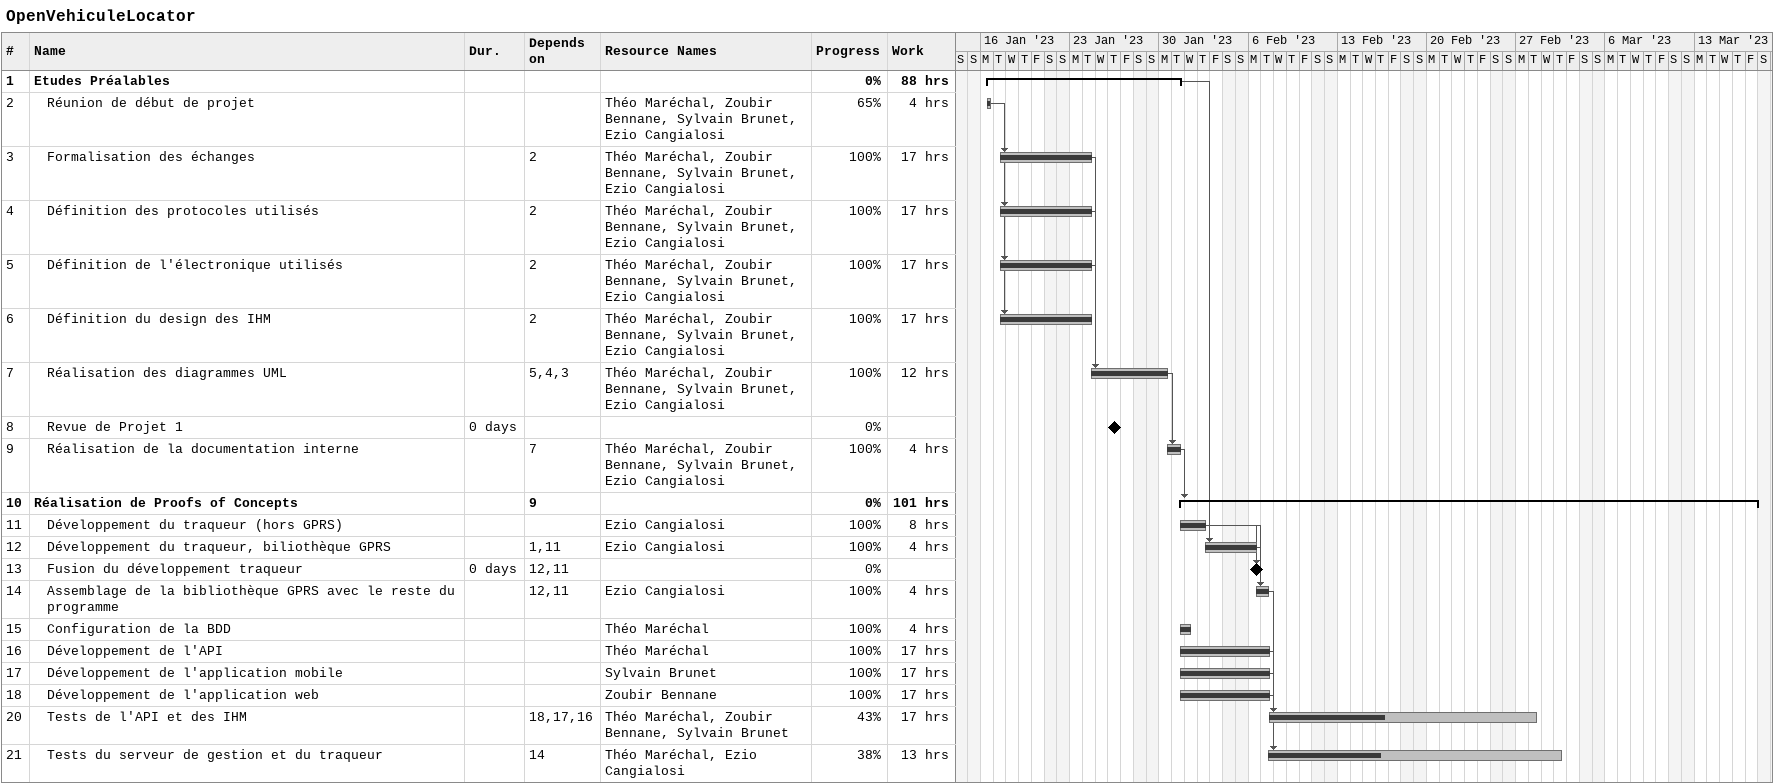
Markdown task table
OpenVehiculeLocator

| ID | Level | Task | Duration | Start | Finish | Predecessors | Resources | % complete | Work (h) |
|---|---|---|---|---|---|---|---|---|---|
| 1 | 1 | **Etudes Préalables** |  | 2023-01-16 | 2023-01-31 |  |  | 0 | 88 |
| 2 | 2 | Réunion de début de projet |  | 2023-01-16 | 2023-01-16 |  | Théo Maréchal, Zoubir Bennane, Sylvain Brunet, Ezio Cangialosi | 65 | 4 |
| 3 | 2 | Formalisation des échanges |  | 2023-01-17 | 2023-01-24 | 2 | Théo Maréchal, Zoubir Bennane, Sylvain Brunet, Ezio Cangialosi | 100 | 17 |
| 4 | 2 | Définition des protocoles utilisés |  | 2023-01-17 | 2023-01-24 | 2 | Théo Maréchal, Zoubir Bennane, Sylvain Brunet, Ezio Cangialosi | 100 | 17 |
| 5 | 2 | Définition de l'électronique utilisés |  | 2023-01-17 | 2023-01-24 | 2 | Théo Maréchal, Zoubir Bennane, Sylvain Brunet, Ezio Cangialosi | 100 | 17 |
| 6 | 2 | Définition du design des IHM |  | 2023-01-17 | 2023-01-24 | 2 | Théo Maréchal, Zoubir Bennane, Sylvain Brunet, Ezio Cangialosi | 100 | 17 |
| 7 | 2 | Réalisation des diagrammes UML |  | 2023-01-24 | 2023-01-30 | 5, 4, 3 | Théo Maréchal, Zoubir Bennane, Sylvain Brunet, Ezio Cangialosi | 100 | 12 |
| 8 | 2 | Revue de Projet 1 | 0d | 2023-01-26 | 2023-01-26 |  |  | 0 |  |
| 9 | 2 | Réalisation de la documentation interne |  | 2023-01-30 | 2023-01-31 | 7 | Théo Maréchal, Zoubir Bennane, Sylvain Brunet, Ezio Cangialosi | 100 | 4 |
| 10 | 1 | **Réalisation de Proofs of Concepts** |  | 2023-01-31 | 2023-03-17 | 9 |  | 0 | 101 |
| 11 | 2 | Développement du traqueur (hors GPRS) |  | 2023-01-31 | 2023-02-02 |  | Ezio Cangialosi | 100 | 8 |
| 12 | 2 | Développement du traqueur, biliothèque GPRS |  | 2023-02-02 | 2023-02-06 | 1, 11 | Ezio Cangialosi | 100 | 4 |
| 13 | 2 | Fusion du développement traqueur | 0d | 2023-02-06 | 2023-02-06 | 12, 11 |  | 0 |  |
| 14 | 2 | Assemblage de la bibliothèque GPRS avec le reste du programme |  | 2023-02-06 | 2023-02-07 | 12, 11 | Ezio Cangialosi | 100 | 4 |
| 15 | 2 | Configuration de la BDD |  | 2023-01-31 | 2023-02-01 |  | Théo Maréchal | 100 | 4 |
| 16 | 2 | Développement de l'API |  | 2023-01-31 | 2023-02-07 |  | Théo Maréchal | 100 | 17 |
| 17 | 2 | Développement de l'application mobile |  | 2023-01-31 | 2023-02-07 |  | Sylvain Brunet | 100 | 17 |
| 18 | 2 | Développement de l'application web |  | 2023-01-31 | 2023-02-07 |  | Zoubir Bennane | 100 | 17 |
| 20 | 2 | Tests de l'API et des IHM |  | 2023-02-07 | 2023-02-28 | 18, 17, 16 | Théo Maréchal, Zoubir Bennane, Sylvain Brunet | 43 | 17 |
| 21 | 2 | Tests du serveur de gestion et du traqueur |  | 2023-02-07 | 2023-03-02 | 14 | Théo Maréchal, Ezio Cangialosi | 38 | 13 |
